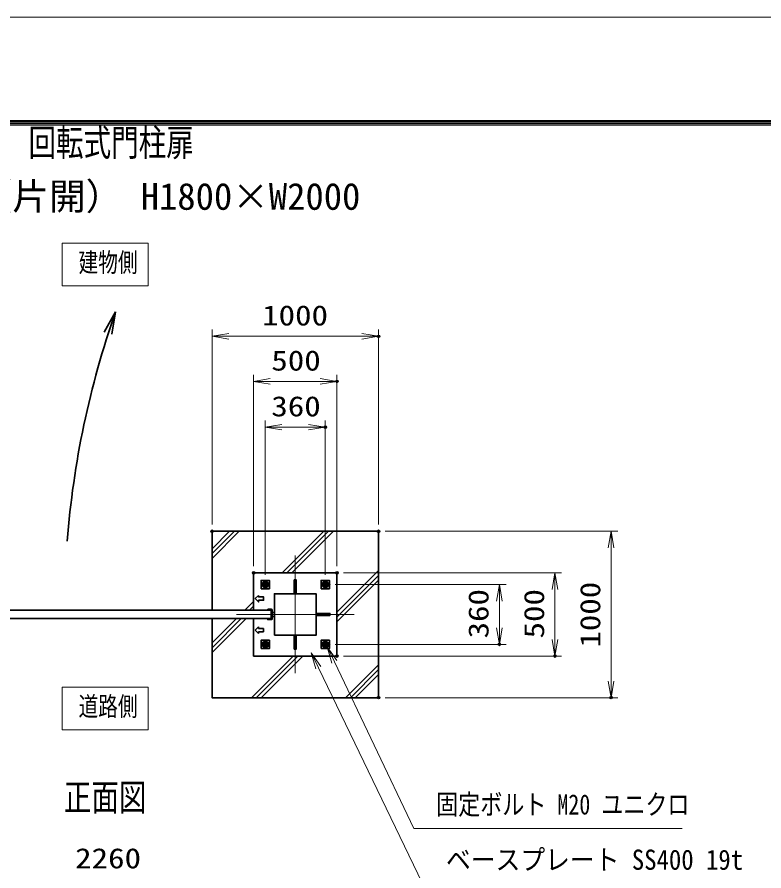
# Model space of a CAD drawing. Units: millimetres at full size. Extents: x -11880 to 11880, y -8400 to 8400.
# Drawn here: x 2868 to 7353, y 3271 to 8400 of the extents above; entities that cross this region are included whole.
import ezdxf
from ezdxf.enums import TextEntityAlignment as Align

# ---------------------------------------------------------------- set-up
doc = ezdxf.new("R2010")
doc.units = ezdxf.units.MM
doc.header["$LTSCALE"] = 30
doc.header["$PDMODE"] = 32
doc.header["$PDSIZE"] = 15
for name, pattern in [('DASHED', [7.5, 6, -1.5]), ('USER1', [9, 6, -0.75, 1.5, -0.75]), ('USER2', [18, 12, -1.5, 3, -1.5])]:
    doc.linetypes.add(name, pattern=pattern)
for name, color, linetype, lineweight in [('0-0_D-TTL', 7, 'Continuous', 18), ('0-1_外形線', 7, 'Continuous', 35), ('0-2_0', 7, 'Continuous', 18), ('0-3_寸法線', 4, 'Continuous', 18), ('0-5_細線', 2, 'Continuous', 35), ('0-6_隠れ線', 140, 'DASHED', 18), ('0-7_軸線', 200, 'USER2', 15), ('0-E_AM_0N', 7, 'Continuous', 50), ('0-F_AM_7N', 6, 'USER1', 18), ('1-1_ハッチング', 253, 'Continuous', 13), ('1-5_AM_4N', 4, 'Continuous', 25)]:
    doc.layers.add(name, color=color, linetype=linetype, lineweight=lineweight)
for name, color, linetype in [('0-4_Defpoints', 7, 'Continuous'), ('0-9_文字3', 254, 'Continuous'), ('0-C_文字', 254, 'Continuous')]:
    doc.layers.add(name, color=color, linetype=linetype)
doc.styles.add('ＭＳ ゴシック', font='')
doc.styles.get('ＭＳ ゴシック').set_extended_font_data('MS Gothic')

# ---------------------------------------------------------------- blocks, each defined once
blk = doc.blocks.new('_Open')
at = {"layer": '0-2_0', "color": 4}
blk.add_line((-30, 5), (0, 0), dxfattribs=at)
blk.add_lwpolyline([(-30, -5), (0, 0), (-30, 0)], dxfattribs=at)
blk = doc.blocks.new('S41')
at = {"layer": '0-3_寸法線'}
for points in [[(11278574.1, 80416333.8), (11230281.3, 80416333.8), (11215959.7, 80446347.4), (11214667.8, 80449055)], [(11216411, 80446562.8), (11214667.8, 80449055), (11215508.5, 80446132.1)]]:
    blk.add_lwpolyline(points, dxfattribs=at)
at = {"layer": '0-3_寸法線', "color": 254, "style": 'ＭＳ ゴシック', "width": 0.8}
blk.add_text('固定ボルト M20 ユニクロ', height=3637, dxfattribs=at).set_placement((11234290.3, 80417734.4), align=Align.BOTTOM_LEFT)
blk = doc.blocks.new('S42')
at = {"layer": '0-3_寸法線'}
for points in [[(11285817.3, 80406376.8), (11231850.9, 80406376.8), (11213067.2, 80445283.7), (11211762.8, 80447985.4)], [(11213517.4, 80445501.1), (11211762.8, 80447985.4), (11212616.9, 80445066.4)]]:
    blk.add_lwpolyline(points, dxfattribs=at)
at = {"layer": '0-3_寸法線', "color": 254, "style": 'ＭＳ ゴシック', "width": 0.9}
blk.add_text('ベースプレート SS400 19t', height=3637, dxfattribs=at).set_placement((11236050.9, 80407777.3), align=Align.BOTTOM_LEFT)
blk = doc.blocks.new('U60')
at = {"layer": '0-E_AM_0N'}
blk.add_lwpolyline([(11203055.2, 80460010.1), (11203505.2, 80459750.3), (11203955.2, 80460010.1), (11203955.2, 80460529.7), (11203505.2, 80460789.5), (11203055.2, 80460529.7)], close=True, dxfattribs=at)
for radius in [450, 259.4]:
    blk.add_circle((11203505.2, 80460269.9), radius, dxfattribs=at)
at = {"layer": '0-F_AM_7N'}
for p, q in [((11202933.7, 80460269.9), (11204076.8, 80460269.9)), ((11203505.2, 80460841.5), (11203505.2, 80459698.3))]:
    blk.add_line(p, q, dxfattribs=at)
at = {"layer": '1-5_AM_4N'}
blk.add_arc((11203505.2, 80460269.9), 300, 260, 170, dxfattribs=at)
blk = doc.blocks.new('U61')
at = {"layer": '0-E_AM_0N'}
blk.add_lwpolyline([(11213855.2, 80460010.1), (11214305.2, 80459750.3), (11214755.2, 80460010.1), (11214755.2, 80460529.7), (11214305.2, 80460789.5), (11213855.2, 80460529.7)], close=True, dxfattribs=at)
for radius in [450, 259.4]:
    blk.add_circle((11214305.2, 80460269.9), radius, dxfattribs=at)
at = {"layer": '0-F_AM_7N'}
for p, q in [((11213733.7, 80460269.9), (11214876.8, 80460269.9)), ((11214305.2, 80460841.5), (11214305.2, 80459698.3))]:
    blk.add_line(p, q, dxfattribs=at)
at = {"layer": '1-5_AM_4N'}
blk.add_arc((11214305.2, 80460269.9), 300, 260, 170, dxfattribs=at)
blk = doc.blocks.new('U62')
at = {"layer": '0-E_AM_0N'}
blk.add_lwpolyline([(11213855.2, 80449210.1), (11214305.2, 80448950.3), (11214755.2, 80449210.1), (11214755.2, 80449729.7), (11214305.2, 80449989.5), (11213855.2, 80449729.7)], close=True, dxfattribs=at)
for radius in [450, 259.4]:
    blk.add_circle((11214305.2, 80449469.9), radius, dxfattribs=at)
at = {"layer": '0-F_AM_7N'}
for p, q in [((11213733.7, 80449469.9), (11214876.8, 80449469.9)), ((11214305.2, 80450041.5), (11214305.2, 80448898.3))]:
    blk.add_line(p, q, dxfattribs=at)
at = {"layer": '1-5_AM_4N'}
blk.add_arc((11214305.2, 80449469.9), 300, 260, 170, dxfattribs=at)
blk = doc.blocks.new('U63')
at = {"layer": '0-E_AM_0N'}
blk.add_lwpolyline([(11203055.2, 80449210.1), (11203505.2, 80448950.3), (11203955.2, 80449210.1), (11203955.2, 80449729.7), (11203505.2, 80449989.5), (11203055.2, 80449729.7)], close=True, dxfattribs=at)
for radius in [450, 259.4]:
    blk.add_circle((11203505.2, 80449469.9), radius, dxfattribs=at)
at = {"layer": '0-F_AM_7N'}
for p, q in [((11202933.7, 80449469.9), (11204076.8, 80449469.9)), ((11203505.2, 80450041.5), (11203505.2, 80448898.3))]:
    blk.add_line(p, q, dxfattribs=at)
at = {"layer": '1-5_AM_4N'}
blk.add_arc((11203505.2, 80449469.9), 300, 260, 170, dxfattribs=at)

msp = doc.modelspace()

# ---------------------------------------------------------------- linework, layer by layer
at = {"layer": '0-0_D-TTL'}
for points in [[(-11880, -8400), (11880, -8400), (11880, 8400), (-11880, 8400)], [(-11116.29, 7779.43), (11116.29, 7779.43), (11116.29, -7777.71), (-11116.29, -7777.71)], [(-11109.21, 7772.36), (11109.21, 7772.36), (11109.21, -7770.64), (-11109.21, -7770.64)], [(-11102.14, 7765.29), (11102.14, 7765.29), (11102.14, -7763.57), (-11102.14, -7763.57)], [(-11095.07, 7758.21), (11095.07, 7758.21), (11095.07, -7756.5), (-11095.07, -7756.5)], [(-11088, 7751.14), (11088, 7751.14), (11088, -7749.43), (-11088, -7749.43)]]:
    msp.add_lwpolyline(points, close=True, dxfattribs=at)
at = {"layer": '0-1_外形線'}
for p, q in [((4288.88, 5061.26), (4288.88, 4836.26)), ((4788.88, 5061.26), (4288.88, 5061.26)), ((4788.88, 4561.26), (4788.88, 5061.26)), ((4373.88, 4842.26), (4393.88, 4842.26)), ((4393.88, 4786.26), (4393.88, 4836.26)), ((4399.88, 4836.26), (4399.88, 4786.26)), ((4399.88, 4823.76), (4413.88, 4823.76)), ((4288.88, 4786.26), (4288.88, 4561.26)), ((4413.88, 4798.76), (4399.88, 4798.76)), ((4288.88, 4561.26), (4788.88, 4561.26))]:
    msp.add_line(p, q, dxfattribs=at)
for points in [[(4038.88, 4786.26), (4038.88, 4311.26), (5038.88, 4311.26), (5038.88, 5311.26), (4038.88, 5311.26), (4038.88, 4836.26)], [(4393.88, 4836.26), (4373.88, 4836.26), (4373.88, 4842.26)], [(4393.88, 4780.26), (4373.88, 4780.26), (4373.88, 4786.26), (4393.88, 4786.26)]]:
    msp.add_lwpolyline(points, dxfattribs=at)
for points in [[(4333.88, 4966.26), (4383.88, 4966.26), (4383.88, 5016.26), (4333.88, 5016.26)], [(4693.88, 4966.26), (4743.88, 4966.26), (4743.88, 5016.26), (4693.88, 5016.26)], [(4413.88, 4686.26), (4663.88, 4686.26), (4663.88, 4936.26), (4413.88, 4936.26)], [(2393.88, 4836.26), (4393.88, 4836.26), (4393.88, 4786.26), (2393.88, 4786.26)], [(4333.88, 4606.26), (4383.88, 4606.26), (4383.88, 4656.26), (4333.88, 4656.26)], [(4693.88, 4606.26), (4743.88, 4606.26), (4743.88, 4656.26), (4693.88, 4656.26)]]:
    msp.add_lwpolyline(points, close=True, dxfattribs=at)
for centre, start, end in [((4393.88, 4836.26), 0, 90), ((4393.88, 4786.26), 270, 0)]:
    msp.add_arc(centre, 6, start, end, dxfattribs=at)
at = {"layer": '0-3_寸法線'}
for p, q in [((4038.88, 5351.26), (4038.88, 6522.2)), ((5038.88, 5351.26), (5038.88, 6522.2)), ((4038.88, 6482.2), (5038.88, 6482.2)), ((4288.88, 5101.26), (4288.88, 6251.26)), ((4288.88, 6211.26), (4788.88, 6211.26)), ((4788.88, 5101.26), (4788.88, 6251.26)), ((4358.88, 5050.32), (4358.88, 5976.35)), ((4718.88, 5050.32), (4718.88, 5976.35)), ((4358.88, 5936.35), (4718.88, 5936.35)), ((5078.88, 5311.26), (6475.22, 5311.26)), ((6435.22, 5311.26), (6435.22, 4311.26)), ((4828.88, 5061.26), (6138.09, 5061.26)), ((6098.09, 5061.26), (6098.09, 4561.26)), ((4777.93, 4991.26), (5804.23, 4991.26)), ((5764.23, 4991.26), (5764.23, 4631.26)), ((4777.93, 4631.26), (5804.23, 4631.26)), ((4828.88, 4561.26), (6138.09, 4561.26)), ((5078.88, 4311.26), (6475.22, 4311.26))]:
    msp.add_line(p, q, dxfattribs=at)
for points in [[(3139.78, 6785), (3655.04, 6785), (3655.04, 7042.08), (3139.78, 7042.08)], [(3139.78, 4118.25), (3655.04, 4118.25), (3655.04, 4375.33), (3139.78, 4375.33)]]:
    msp.add_lwpolyline(points, close=True, dxfattribs=at)
at = {"layer": '0-4_Defpoints'}
for p in [(5038.88, 6482.2), (4788.88, 6211.26), (4718.88, 5936.35), (4038.88, 5311.26), (5038.88, 5311.26), (5038.88, 5311.26), (4288.88, 5061.26), (4788.88, 5061.26), (4788.88, 5061.26), (4358.88, 5010.32), (4718.88, 5010.32), (4737.93, 4991.26), (4737.93, 4631.26), (5764.23, 4631.26), (4788.88, 4561.26), (6098.09, 4561.26), (5038.88, 4311.26), (6435.22, 4311.26)]:
    msp.add_point(p, dxfattribs=at)
at = {"layer": '0-5_細線'}
for p, q in [((3459.33, 6629.14), (3391.63, 6507.96)), ((3459.33, 6629.14), (3438.29, 6494.46)), ((4532.88, 5019.16), (4544.88, 5019.16)), ((4399.88, 4827.76), (4403.88, 4823.76)), ((4403.88, 4798.76), (4399.88, 4794.76)), ((4746.78, 4817.26), (4746.78, 4805.26)), ((4318.88, 4736.26), (4298.88, 4716.26)), ((4318.88, 4736.26), (4318.88, 4726.26)), ((4318.88, 4726.26), (4348.88, 4726.26)), ((4348.88, 4726.26), (4348.88, 4706.26)), ((4298.88, 4716.26), (4318.88, 4696.26)), ((4348.88, 4706.26), (4318.88, 4706.26)), ((4318.88, 4696.26), (4318.88, 4706.26)), ((4532.88, 4603.36), (4544.88, 4603.36))]:
    msp.add_line(p, q, dxfattribs=at)
for points in [[(4532.88, 5019.16), (4544.88, 5019.16), (4544.88, 4936.26), (4532.88, 4936.26)], [(4663.88, 4805.26), (4746.78, 4805.26), (4746.78, 4817.26), (4663.88, 4817.26)], [(4532.88, 4686.26), (4544.88, 4686.26), (4544.88, 4603.36), (4532.88, 4603.36)]]:
    msp.add_lwpolyline(points, close=True, dxfattribs=at)
for points in [[(4318.88, 4926.26), (4298.88, 4906.26), (4318.88, 4886.26), (4318.88, 4896.26)], [(4318.88, 4926.26), (4318.88, 4916.26), (4348.88, 4916.26), (4348.88, 4896.26), (4318.88, 4896.26)]]:
    msp.add_lwpolyline(points, dxfattribs=at)
msp.add_arc((8607.92, 4825.73), 5455.3, 160.69606, 175.52715, dxfattribs=at)
at = {"layer": '0-6_隠れ線'}
for centre in [(4358.88, 4991.26), (4718.88, 4991.26), (4358.88, 4631.26), (4718.88, 4631.26)]:
    msp.add_circle(centre, 20, dxfattribs=at)
at = {"layer": '0-7_軸線'}
for q in [(4538.88, 5164.82), (4185.32, 4811.26), (4892.43, 4811.26), (4538.88, 4457.71)]:
    msp.add_line((4538.88, 4811.26), q, dxfattribs=at)
at = {"layer": '1-1_ハッチング'}
for p, q in [((4038.88, 5205.91), (4144.23, 5311.26)), ((4038.88, 5176.91), (4173.23, 5311.26)), ((4038.88, 5147.91), (4202.23, 5311.26)), ((4459.92, 5061.26), (4709.92, 5311.26)), ((4488.92, 5061.26), (4738.92, 5311.26)), ((4517.92, 5061.26), (4767.92, 5311.26)), ((4788.88, 4824.54), (5038.88, 5074.54)), ((4788.88, 4795.54), (5038.88, 5045.54)), ((4788.88, 4766.54), (5038.88, 5016.54)), ((4234.92, 4836.26), (4288.88, 4890.22)), ((4263.92, 4836.26), (4288.88, 4861.22)), ((4038.88, 4640.22), (4184.92, 4786.26)), ((4038.88, 4611.22), (4213.92, 4786.26)), ((4038.88, 4582.22), (4242.92, 4786.26)), ((4275.6, 4311.26), (4525.6, 4561.26)), ((4304.6, 4311.26), (4554.6, 4561.26)), ((4333.6, 4311.26), (4583.6, 4561.26)), ((4841.29, 4311.26), (5038.88, 4508.85)), ((4870.29, 4311.26), (5038.88, 4479.85)), ((4899.29, 4311.26), (5038.88, 4450.85))]:
    msp.add_line(p, q, dxfattribs=at)

# ---------------------------------------------------------------- block references
at = {"layer": '0-3_寸法線', "xscale": 3.333333, "yscale": 3.333333}
for p, rotation in [((4038.88, 6482.2), 180), ((4288.88, 6211.26), 180), ((4358.88, 5936.35), 180), ((6435.22, 5311.26), 90), ((6098.09, 5061.26), 90), ((5764.23, 4991.26), 90), ((5764.23, 4631.26), 270), ((6098.09, 4561.26), 270), ((6435.22, 4311.26), 270)]:
    msp.add_blockref('_Open', p, dxfattribs=dict(at, rotation=rotation))
at = {"layer": '0-3_寸法線'}
for name, p, xscale, yscale in [('_Open', (5038.88, 6482.2), 3.333333, 3.333333), ('_Open', (4788.88, 6211.26), 3.333333, 3.333333), ('_Open', (4718.88, 5936.35), 3.333333, 3.333333), ('S41', (-369091.3, -2677017.73), 0.03333333, 0.03333333), ('S42', (-369091.3, -2677017.73), 0.03333333, 0.03333333)]:
    msp.add_blockref(name, p, dxfattribs=dict(at, xscale=xscale, yscale=yscale))
at = {"layer": '0-E_AM_0N', "xscale": 0.03333333, "yscale": 0.03333333}
for name in ['U60', 'U61', 'U63', 'U62']:
    msp.add_blockref(name, (-369091.3, -2677017.73), dxfattribs=at)

# ---------------------------------------------------------------- texts
at = {"layer": '0-1_外形線', "style": 'ＭＳ ゴシック', "width": 0.75}
for s, p in [('建物側', (3237.37, 6833.72)), ('道路側', (3237.37, 4166.97))]:
    msp.add_text(s, height=115.5, dxfattribs=at).set_placement(p, align=Align.BOTTOM_LEFT)
at = {"layer": '0-3_寸法線', "color": 254, "style": 'ＭＳ ゴシック', "width": 1.2}
for s, p in [('1000', (4339.68, 6510.88)), ('500', (4394.88, 6239.95)), ('360', (4394.88, 5965.03)), ('2260', (3216.88, 3249.89))]:
    msp.add_text(s, height=121.2, dxfattribs=at).set_placement(p, align=Align.BOTTOM_LEFT)
for s, p in [('1000', (6406.53, 4612.06)), ('360', (5735.54, 4667.26)), ('500', (6069.4, 4667.26))]:
    msp.add_text(s, height=121.2, rotation=90, dxfattribs=at).set_placement(p, align=Align.BOTTOM_LEFT)
at = {"layer": '0-9_文字3', "style": 'ＭＳ ゴシック', "width": 0.75}
msp.add_text('回転式門柱扉', height=161.7, dxfattribs=at).set_placement((2936.81, 7516.73), align=Align.BOTTOM_LEFT)
at = {"layer": '0-9_文字3', "style": 'ＭＳ ゴシック'}
msp.add_text('SU-TKK-G（片開） H1800×W2000', height=161.6, dxfattribs=at).set_placement((1739.49, 7193.77), align=Align.BOTTOM_LEFT)
at = {"layer": '0-C_文字', "style": 'ＭＳ ゴシック', "width": 0.75}
msp.add_text('正面図', height=161.7, dxfattribs=at).set_placement((3148.7, 3583.73), align=Align.BOTTOM_LEFT)

doc.saveas('drawing.dxf')
